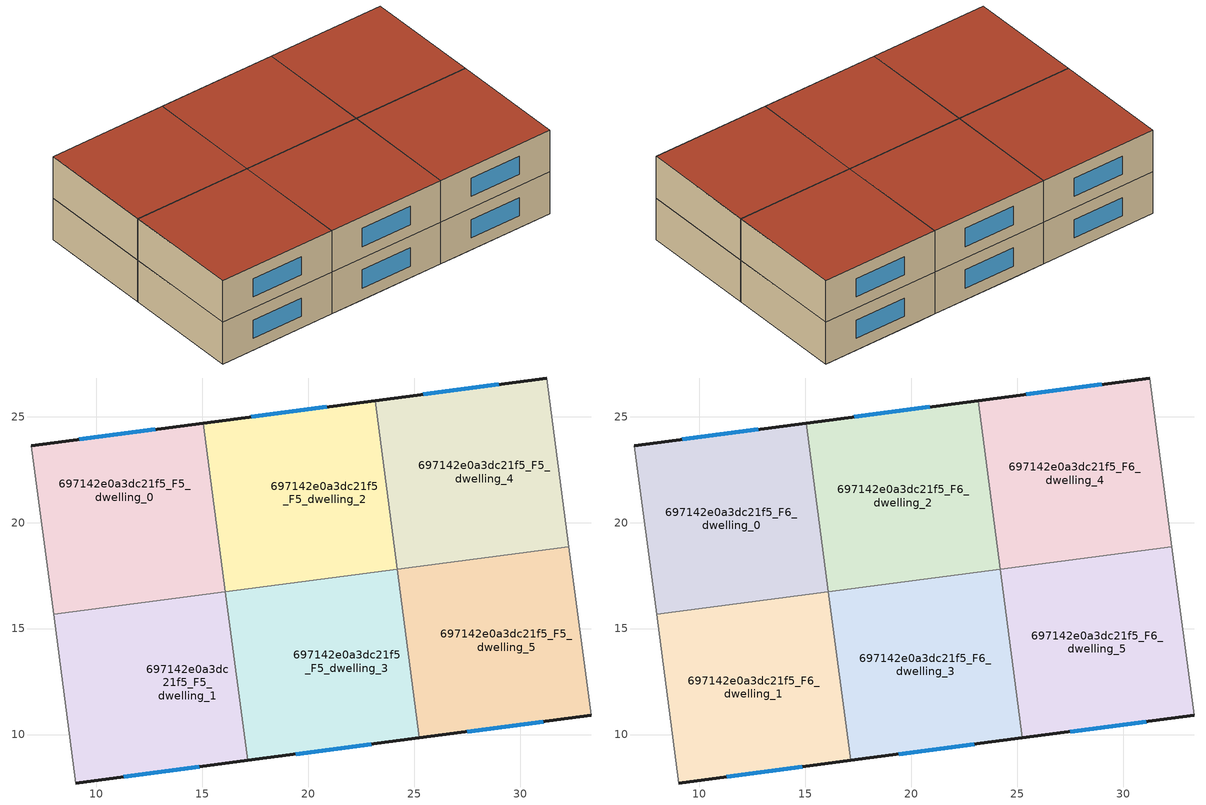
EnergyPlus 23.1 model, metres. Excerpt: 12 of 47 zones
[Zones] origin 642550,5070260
697142e0a3dc21f5_F5_dwelling_0
 floor to 697142e0a3dc21f5_F4_dwelling_6 (EU_floor_Construction): 15.04,24.69 15.73,19.39 7.63,18.32 6.93,23.63 z15
 floor to 697142e0a3dc21f5_F4_dwelling_5 (EU_floor_Construction): 15.73,19.39 16.08,16.74 7.97,15.67 7.63,18.32 z15
 wall outside (EU_wall_Construction): 15.04,24.69 6.93,23.63 z15:18
 wall to 697142e0a3dc21f5_F5_dwelling_1 (EU_wall_Construction): 7.97,15.67 16.08,16.74 z15:18
 wall adiabatic (EU_wall_Construction): 6.93,23.63 7.97,15.67 z15:18
 wall to 697142e0a3dc21f5_F5_dwelling_2 (EU_wall_Construction): 16.08,16.74 15.04,24.69 z15:18
 window (EU_Window_Construction): 12.76,24.39 9.2,23.93 z15.84:17.16
697142e0a3dc21f5_F5_dwelling_1
 floor to 697142e0a3dc21f5_F4_dwelling_4 (EU_floor_Construction): 16.08,16.74 17.13,8.78 12.49,8.17 11.45,16.13 z15
 floor to 697142e0a3dc21f5_F4_dwelling_5 (EU_floor_Construction): 16.08,16.74 11.45,16.13 12.49,8.17 9.02,7.71 7.97,15.67 z15
 wall outside (EU_wall_Construction): 9.02,7.71 17.13,8.78 z15:18
 wall adiabatic (EU_wall_Construction): 7.97,15.67 9.02,7.71 z15:18
 wall to 697142e0a3dc21f5_F5_dwelling_3 (EU_wall_Construction): 17.13,8.78 16.08,16.74 z15:18
 window (EU_Window_Construction): 11.29,8.01 14.86,8.48 z15.84:17.16
697142e0a3dc21f5_F5_dwelling_2
 floor to 697142e0a3dc21f5_F4_dwelling_3 (EU_floor_Construction): 23.14,25.76 24.19,17.8 18.4,17.04 17.35,25 z15
 floor to 697142e0a3dc21f5_F4_dwelling_6 (EU_floor_Construction): 17.35,25 18.05,19.69 15.73,19.39 15.04,24.69 z15
 floor to 697142e0a3dc21f5_F4_dwelling_5 (EU_floor_Construction): 18.05,19.69 18.4,17.04 16.08,16.74 15.73,19.39 z15
 wall outside (EU_wall_Construction): 23.14,25.76 15.04,24.69 z15:18
 wall to 697142e0a3dc21f5_F5_dwelling_3 (EU_wall_Construction): 16.08,16.74 24.19,17.8 z15:18
 wall to 697142e0a3dc21f5_F5_dwelling_4 (EU_wall_Construction): 24.19,17.8 23.14,25.76 z15:18
 window (EU_Window_Construction): 20.87,25.46 17.31,24.99 z15.84:17.16
697142e0a3dc21f5_F5_dwelling_3
 floor to 697142e0a3dc21f5_F4_dwelling_2 (EU_floor_Construction): 24.19,17.8 25.23,9.84 19.44,9.08 18.4,17.04 z15
 floor to 697142e0a3dc21f5_F4_dwelling_4 (EU_floor_Construction): 18.4,17.04 19.44,9.08 17.13,8.78 16.08,16.74 z15
 wall outside (EU_wall_Construction): 17.13,8.78 25.23,9.84 z15:18
 wall to 697142e0a3dc21f5_F5_dwelling_5 (EU_wall_Construction): 25.23,9.84 24.19,17.8 z15:18
 window (EU_Window_Construction): 19.4,9.08 22.96,9.55 z15.84:17.16
697142e0a3dc21f5_F5_dwelling_4
 floor to 697142e0a3dc21f5_F4_dwelling_1 (EU_floor_Construction): 31.24,26.82 32.29,18.87 25.35,17.95 24.3,25.91 z15
 floor to 697142e0a3dc21f5_F4_dwelling_3 (EU_floor_Construction): 24.3,25.91 25.35,17.95 24.19,17.8 23.14,25.76 z15
 wall outside (EU_wall_Construction): 31.24,26.82 23.14,25.76 z15:18
 wall to 697142e0a3dc21f5_F5_dwelling_5 (EU_wall_Construction): 24.19,17.8 32.29,18.87 z15:18
 wall adiabatic (EU_wall_Construction): 32.29,18.87 31.24,26.82 z15:18
 window (EU_Window_Construction): 28.97,26.52 25.41,26.06 z15.84:17.16
697142e0a3dc21f5_F5_dwelling_5
 floor to 697142e0a3dc21f5_F4_dwelling_0 (EU_floor_Construction): 32.29,18.87 33.34,10.91 26.39,10 25.35,17.95 z15
 floor to 697142e0a3dc21f5_F4_dwelling_2 (EU_floor_Construction): 25.35,17.95 26.39,10 25.23,9.84 24.19,17.8 z15
 wall outside (EU_wall_Construction): 25.23,9.84 33.34,10.91 z15:18
 wall adiabatic (EU_wall_Construction): 33.34,10.91 32.29,18.87 z15:18
 window (EU_Window_Construction): 27.51,10.14 31.07,10.61 z15.84:17.16
697142e0a3dc21f5_F6_dwelling_0
 floor to 697142e0a3dc21f5_F5_dwelling_0 (EU_floor_Construction): 15.04,24.69 16.08,16.74 7.97,15.67 6.93,23.63 z18
 wall outside (EU_wall_Construction): 15.04,24.69 6.93,23.63 z18:21
 wall to 697142e0a3dc21f5_F6_dwelling_1 (EU_wall_Construction): 7.97,15.67 16.08,16.74 z18:21
 wall adiabatic (EU_wall_Construction): 6.93,23.63 7.97,15.67 z18:21
 wall to 697142e0a3dc21f5_F6_dwelling_2 (EU_wall_Construction): 16.08,16.74 15.04,24.69 z18:21
 window (EU_Window_Construction): 12.76,24.39 9.2,23.93 z18.84:20.16
 roof outside (EU_roof_Construction): 16.08,16.74 15.04,24.69 6.93,23.63 7.97,15.67 z21
697142e0a3dc21f5_F6_dwelling_1
 floor to 697142e0a3dc21f5_F5_dwelling_1 (EU_floor_Construction): 16.08,16.74 17.13,8.78 9.02,7.71 7.97,15.67 z18
 wall outside (EU_wall_Construction): 9.02,7.71 17.13,8.78 z18:21
 wall adiabatic (EU_wall_Construction): 7.97,15.67 9.02,7.71 z18:21
 wall to 697142e0a3dc21f5_F6_dwelling_3 (EU_wall_Construction): 17.13,8.78 16.08,16.74 z18:21
 window (EU_Window_Construction): 11.29,8.01 14.86,8.48 z18.84:20.16
 roof outside (EU_roof_Construction): 17.13,8.78 16.08,16.74 7.97,15.67 9.02,7.71 z21
697142e0a3dc21f5_F6_dwelling_2
 floor to 697142e0a3dc21f5_F5_dwelling_2 (EU_floor_Construction): 23.14,25.76 24.19,17.8 16.08,16.74 15.04,24.69 z18
 wall outside (EU_wall_Construction): 23.14,25.76 15.04,24.69 z18:21
 wall to 697142e0a3dc21f5_F6_dwelling_3 (EU_wall_Construction): 16.08,16.74 24.19,17.8 z18:21
 wall to 697142e0a3dc21f5_F6_dwelling_4 (EU_wall_Construction): 24.19,17.8 23.14,25.76 z18:21
 window (EU_Window_Construction): 20.87,25.46 17.31,24.99 z18.84:20.16
 roof outside (EU_roof_Construction): 24.19,17.8 23.14,25.76 15.04,24.69 16.08,16.74 z21
697142e0a3dc21f5_F6_dwelling_3
 floor to 697142e0a3dc21f5_F5_dwelling_3 (EU_floor_Construction): 24.19,17.8 25.23,9.84 17.13,8.78 16.08,16.74 z18
 wall outside (EU_wall_Construction): 17.13,8.78 25.23,9.84 z18:21
 wall to 697142e0a3dc21f5_F6_dwelling_5 (EU_wall_Construction): 25.23,9.84 24.19,17.8 z18:21
 window (EU_Window_Construction): 19.4,9.08 22.96,9.55 z18.84:20.16
 roof outside (EU_roof_Construction): 25.23,9.84 24.19,17.8 16.08,16.74 17.13,8.78 z21
697142e0a3dc21f5_F6_dwelling_4
 floor to 697142e0a3dc21f5_F5_dwelling_4 (EU_floor_Construction): 31.24,26.82 32.29,18.87 24.19,17.8 23.14,25.76 z18
 wall outside (EU_wall_Construction): 31.24,26.82 23.14,25.76 z18:21
 wall to 697142e0a3dc21f5_F6_dwelling_5 (EU_wall_Construction): 24.19,17.8 32.29,18.87 z18:21
 wall adiabatic (EU_wall_Construction): 32.29,18.87 31.24,26.82 z18:21
 window (EU_Window_Construction): 28.97,26.52 25.41,26.06 z18.84:20.16
 roof outside (EU_roof_Construction): 32.29,18.87 31.24,26.82 23.14,25.76 24.19,17.8 z21
697142e0a3dc21f5_F6_dwelling_5
 floor to 697142e0a3dc21f5_F5_dwelling_5 (EU_floor_Construction): 32.29,18.87 33.34,10.91 25.23,9.84 24.19,17.8 z18
 wall outside (EU_wall_Construction): 25.23,9.84 33.34,10.91 z18:21
 wall adiabatic (EU_wall_Construction): 33.34,10.91 32.29,18.87 z18:21
 window (EU_Window_Construction): 27.51,10.14 31.07,10.61 z18.84:20.16
 roof outside (EU_roof_Construction): 33.34,10.91 32.29,18.87 24.19,17.8 25.23,9.84 z21
[Building]
EU S2 Campaign: North Axis=0; Terrain=City; Solar Distribution=FullExterior
[Site:Location]
Lyon-Bron: Latitude=45.75; Longitude=5; Time Zone=1; Elevation=198
[SizingPeriod:WeatherFileDays]
AnnualSizingPeriod: Begin Month=1; Begin Day of Month=1; End Month=12; End Day of Month=31; Day of Week for Start Day=Monday; Use Weather File Daylight Saving Period=No; Use Weather File Rain and Snow Indicators=No
[MATERIAL]
EU_InternalMass_Material: Roughness=MediumRough; Thickness=0.1; Conductivity=1; Density=1800; Specific Heat=900; Thermal Absorptance=0.9; Solar Absorptance=0.7; Visible Absorptance=0.7
[MATERIAL:NOMASS] Roughness=MediumRough; Thermal Absorptance=0.9; Solar Absorptance=0.7; Visible Absorptance=0.7
Name | Thermal Resistance
EU_wall_NoMass | 0.776494
EU_roof_NoMass | 0.486893
EU_floor_NoMass | 0.421597
[WINDOWMATERIAL:SIMPLEGLAZINGSYSTEM]
EU_Window_SimpleGlazing: UFactor=4.24961; Solar Heat Gain Coefficient=0.83; Visible Transmittance=0.83
[CONSTRUCTION]
EU_wall_Construction: EU_wall_NoMass
EU_roof_Construction: EU_roof_NoMass
EU_floor_Construction: EU_floor_NoMass
EU_Window_Construction: EU_Window_SimpleGlazing
EU_InternalMass_Construction: EU_InternalMass_Material
[ZONE] Type=1; Multiplier=1; Ceiling Height=autocalculate; Floor Area=autocalculate; Part of Total Floor Area=Yes
Name | Volume
697142e0a3dc21f5_F5_dwelling_0; 697142e0a3dc21f5_F6_dwelling_0 | 196.846
697142e0a3dc21f5_F5_dwelling_1; 697142e0a3dc21f5_F6_dwelling_1 | 196.822
697142e0a3dc21f5_F5_dwelling_2; 697142e0a3dc21f5_F6_dwelling_2 | 196.85
697142e0a3dc21f5_F5_dwelling_3; 697142e0a3dc21f5_F6_dwelling_3 | 196.827
697142e0a3dc21f5_F5_dwelling_4; 697142e0a3dc21f5_F6_dwelling_4 | 196.824
697142e0a3dc21f5_F5_dwelling_5; 697142e0a3dc21f5_F6_dwelling_5 | 196.832
[INTERNALMASS] Construction=EU_InternalMass_Construction
Name | Zone or ZoneList | Surface Area
697142e0a3dc21f5_F5_dwelling_0_EU_InternalMass | 697142e0a3dc21f5_F5_dwelling_0 | 65.6152
697142e0a3dc21f5_F5_dwelling_1_EU_InternalMass | 697142e0a3dc21f5_F5_dwelling_1 | 65.6077
697142e0a3dc21f5_F5_dwelling_2_EU_InternalMass | 697142e0a3dc21f5_F5_dwelling_2 | 65.6169
697142e0a3dc21f5_F5_dwelling_3_EU_InternalMass | 697142e0a3dc21f5_F5_dwelling_3 | 65.6088
697142e0a3dc21f5_F5_dwelling_4_EU_InternalMass | 697142e0a3dc21f5_F5_dwelling_4 | 65.6077
697142e0a3dc21f5_F5_dwelling_5_EU_InternalMass | 697142e0a3dc21f5_F5_dwelling_5 | 65.6107
697142e0a3dc21f5_F6_dwelling_0_EU_InternalMass | 697142e0a3dc21f5_F6_dwelling_0 | 65.6152
697142e0a3dc21f5_F6_dwelling_1_EU_InternalMass | 697142e0a3dc21f5_F6_dwelling_1 | 65.6077
697142e0a3dc21f5_F6_dwelling_2_EU_InternalMass | 697142e0a3dc21f5_F6_dwelling_2 | 65.6169
697142e0a3dc21f5_F6_dwelling_3_EU_InternalMass | 697142e0a3dc21f5_F6_dwelling_3 | 65.6088
697142e0a3dc21f5_F6_dwelling_4_EU_InternalMass | 697142e0a3dc21f5_F6_dwelling_4 | 65.6077
697142e0a3dc21f5_F6_dwelling_5_EU_InternalMass | 697142e0a3dc21f5_F6_dwelling_5 | 65.6107
[OTHEREQUIPMENT] Fuel Type=Electricity; Design Level Calculation Method=Watts/Area; Power per Zone Floor Area=1; Fraction Latent=0; Fraction Radiant=0; Fraction Lost=0; Carbon Dioxide Generation Rate=0; EndUse Subcategory=EU_Step8_InternalGains
Name | Zone or ZoneList or Space or SpaceList | Schedule
EU_Step8_InternalGain_697142e0a3dc21f5_F5_dwelling_0_f000 | 697142e0a3dc21f5_F5_dwelling_0 | EU_Step8_GainSchedule_697142e0a3dc21f5_F5_dwelling_0_f000
EU_Step8_InternalGain_697142e0a3dc21f5_F5_dwelling_1_f000 | 697142e0a3dc21f5_F5_dwelling_1 | EU_Step8_GainSchedule_697142e0a3dc21f5_F5_dwelling_1_f000
EU_Step8_InternalGain_697142e0a3dc21f5_F5_dwelling_2_f000 | 697142e0a3dc21f5_F5_dwelling_2 | EU_Step8_GainSchedule_697142e0a3dc21f5_F5_dwelling_2_f000
EU_Step8_InternalGain_697142e0a3dc21f5_F5_dwelling_3_f000 | 697142e0a3dc21f5_F5_dwelling_3 | EU_Step8_GainSchedule_697142e0a3dc21f5_F5_dwelling_3_f000
EU_Step8_InternalGain_697142e0a3dc21f5_F5_dwelling_4_f000 | 697142e0a3dc21f5_F5_dwelling_4 | EU_Step8_GainSchedule_697142e0a3dc21f5_F5_dwelling_4_f000
EU_Step8_InternalGain_697142e0a3dc21f5_F5_dwelling_5_f000 | 697142e0a3dc21f5_F5_dwelling_5 | EU_Step8_GainSchedule_697142e0a3dc21f5_F5_dwelling_5_f000
EU_Step8_InternalGain_697142e0a3dc21f5_F6_dwelling_0_f000 | 697142e0a3dc21f5_F6_dwelling_0 | EU_Step8_GainSchedule_697142e0a3dc21f5_F6_dwelling_0_f000
EU_Step8_InternalGain_697142e0a3dc21f5_F6_dwelling_1_f000 | 697142e0a3dc21f5_F6_dwelling_1 | EU_Step8_GainSchedule_697142e0a3dc21f5_F6_dwelling_1_f000
EU_Step8_InternalGain_697142e0a3dc21f5_F6_dwelling_2_f000 | 697142e0a3dc21f5_F6_dwelling_2 | EU_Step8_GainSchedule_697142e0a3dc21f5_F6_dwelling_2_f000
EU_Step8_InternalGain_697142e0a3dc21f5_F6_dwelling_3_f000 | 697142e0a3dc21f5_F6_dwelling_3 | EU_Step8_GainSchedule_697142e0a3dc21f5_F6_dwelling_3_f000
EU_Step8_InternalGain_697142e0a3dc21f5_F6_dwelling_4_f000 | 697142e0a3dc21f5_F6_dwelling_4 | EU_Step8_GainSchedule_697142e0a3dc21f5_F6_dwelling_4_f000
EU_Step8_InternalGain_697142e0a3dc21f5_F6_dwelling_5_f000 | 697142e0a3dc21f5_F6_dwelling_5 | EU_Step8_GainSchedule_697142e0a3dc21f5_F6_dwelling_5_f000
[ZONEVENTILATION:DESIGNFLOWRATE] Schedule=EU_AlwaysOn; Design Flow Rate Calculation Method=AirChanges/Hour; Air Changes per Hour=0.693814; Ventilation Type=Natural; Fan Pressure Rise=0; Fan Total Efficiency=1; Constant Term Coefficient=1; Temperature Term Coefficient=0; Velocity Term Coefficient=0; Velocity Squared Term Coefficient=0; Minimum Indoor Temperature=-100; Maximum Indoor Temperature=100; Delta Temperature=-100; Minimum Outdoor Temperature=-100; Maximum Outdoor Temperature=100; Maximum Wind Speed=40
Name | Zone or ZoneList or Space or SpaceList
EU_ConstantAir_697142e0a3dc21f5_F5_dwelling_0 | 697142e0a3dc21f5_F5_dwelling_0
EU_ConstantAir_697142e0a3dc21f5_F5_dwelling_1 | 697142e0a3dc21f5_F5_dwelling_1
EU_ConstantAir_697142e0a3dc21f5_F5_dwelling_2 | 697142e0a3dc21f5_F5_dwelling_2
EU_ConstantAir_697142e0a3dc21f5_F5_dwelling_3 | 697142e0a3dc21f5_F5_dwelling_3
EU_ConstantAir_697142e0a3dc21f5_F5_dwelling_4 | 697142e0a3dc21f5_F5_dwelling_4
EU_ConstantAir_697142e0a3dc21f5_F5_dwelling_5 | 697142e0a3dc21f5_F5_dwelling_5
EU_ConstantAir_697142e0a3dc21f5_F6_dwelling_0 | 697142e0a3dc21f5_F6_dwelling_0
EU_ConstantAir_697142e0a3dc21f5_F6_dwelling_1 | 697142e0a3dc21f5_F6_dwelling_1
EU_ConstantAir_697142e0a3dc21f5_F6_dwelling_2 | 697142e0a3dc21f5_F6_dwelling_2
EU_ConstantAir_697142e0a3dc21f5_F6_dwelling_3 | 697142e0a3dc21f5_F6_dwelling_3
EU_ConstantAir_697142e0a3dc21f5_F6_dwelling_4 | 697142e0a3dc21f5_F6_dwelling_4
EU_ConstantAir_697142e0a3dc21f5_F6_dwelling_5 | 697142e0a3dc21f5_F6_dwelling_5
[HVACTEMPLATE:THERMOSTAT] Constant Heating Setpoint=20; Constant Cooling Setpoint=50
EU_HeatOnly_697142e0a3dc21f5_F0_dwelling_0; EU_HeatOnly_697142e0a3dc21f5_F0_dwelling_1; EU_HeatOnly_697142e0a3dc21f5_F0_dwelling_2; EU_HeatOnly_697142e0a3dc21f5_F0_dwelling_3; EU_HeatOnly_697142e0a3dc21f5_F0_dwelling_4; EU_HeatOnly_697142e0a3dc21f5_F0_dwelling_5; EU_HeatOnly_697142e0a3dc21f5_F0_dwelling_6; EU_HeatOnly_697142e0a3dc21f5_F1_dwelling_0; EU_HeatOnly_697142e0a3dc21f5_F1_dwelling_1; EU_HeatOnly_697142e0a3dc21f5_F1_dwelling_2; EU_HeatOnly_697142e0a3dc21f5_F1_dwelling_3; EU_HeatOnly_697142e0a3dc21f5_F1_dwelling_4; EU_HeatOnly_697142e0a3dc21f5_F1_dwelling_5; EU_HeatOnly_697142e0a3dc21f5_F1_dwelling_6; EU_HeatOnly_697142e0a3dc21f5_F2_dwelling_0; EU_HeatOnly_697142e0a3dc21f5_F2_dwelling_1; EU_HeatOnly_697142e0a3dc21f5_F2_dwelling_2; EU_HeatOnly_697142e0a3dc21f5_F2_dwelling_3; EU_HeatOnly_697142e0a3dc21f5_F2_dwelling_4; EU_HeatOnly_697142e0a3dc21f5_F2_dwelling_5; EU_HeatOnly_697142e0a3dc21f5_F2_dwelling_6; EU_HeatOnly_697142e0a3dc21f5_F3_dwelling_0; EU_HeatOnly_697142e0a3dc21f5_F3_dwelling_1; EU_HeatOnly_697142e0a3dc21f5_F3_dwelling_2; EU_HeatOnly_697142e0a3dc21f5_F3_dwelling_3; EU_HeatOnly_697142e0a3dc21f5_F3_dwelling_4; EU_HeatOnly_697142e0a3dc21f5_F3_dwelling_5; EU_HeatOnly_697142e0a3dc21f5_F3_dwelling_6; EU_HeatOnly_697142e0a3dc21f5_F4_dwelling_0; EU_HeatOnly_697142e0a3dc21f5_F4_dwelling_1; EU_HeatOnly_697142e0a3dc21f5_F4_dwelling_2; EU_HeatOnly_697142e0a3dc21f5_F4_dwelling_3; EU_HeatOnly_697142e0a3dc21f5_F4_dwelling_4; EU_HeatOnly_697142e0a3dc21f5_F4_dwelling_5; EU_HeatOnly_697142e0a3dc21f5_F4_dwelling_6; EU_HeatOnly_697142e0a3dc21f5_F5_dwelling_0; EU_HeatOnly_697142e0a3dc21f5_F5_dwelling_1; EU_HeatOnly_697142e0a3dc21f5_F5_dwelling_2; EU_HeatOnly_697142e0a3dc21f5_F5_dwelling_3; EU_HeatOnly_697142e0a3dc21f5_F5_dwelling_4; EU_HeatOnly_697142e0a3dc21f5_F5_dwelling_5; EU_HeatOnly_697142e0a3dc21f5_F6_dwelling_0; EU_HeatOnly_697142e0a3dc21f5_F6_dwelling_1; EU_HeatOnly_697142e0a3dc21f5_F6_dwelling_2; EU_HeatOnly_697142e0a3dc21f5_F6_dwelling_3; EU_HeatOnly_697142e0a3dc21f5_F6_dwelling_4; EU_HeatOnly_697142e0a3dc21f5_F6_dwelling_5
[HVACTEMPLATE:ZONE:IDEALLOADSAIRSYSTEM] System Availability Schedule=EU_AlwaysOn; Maximum Heating Supply Air Temperature=50; Minimum Cooling Supply Air Temperature=13; Maximum Heating Supply Air Humidity Ratio=0.0156; Minimum Cooling Supply Air Humidity Ratio=0.0077; Heating Limit=NoLimit; Cooling Limit=NoLimit; Heating Availability Schedule=EU_AlwaysOn; Cooling Availability Schedule=EU_CoolingOff; Dehumidification Control Type=ConstantSensibleHeatRatio; Cooling Sensible Heat Ratio=0.7; Dehumidification Setpoint=60; Humidification Control Type=None; Humidification Setpoint=30; Outdoor Air Method=None; Outdoor Air Flow Rate per Person=0.00944; Outdoor Air Flow Rate per Zone Floor Area=0; Outdoor Air Flow Rate per Zone=0; Demand Controlled Ventilation Type=None; Outdoor Air Economizer Type=NoEconomizer; Heat Recovery Type=None; Sensible Heat Recovery Effectiveness=0.7; Latent Heat Recovery Effectiveness=0.65
Name | Template Thermostat
697142e0a3dc21f5_F5_dwelling_0 | EU_HeatOnly_697142e0a3dc21f5_F5_dwelling_0
697142e0a3dc21f5_F5_dwelling_1 | EU_HeatOnly_697142e0a3dc21f5_F5_dwelling_1
697142e0a3dc21f5_F5_dwelling_2 | EU_HeatOnly_697142e0a3dc21f5_F5_dwelling_2
697142e0a3dc21f5_F5_dwelling_3 | EU_HeatOnly_697142e0a3dc21f5_F5_dwelling_3
697142e0a3dc21f5_F5_dwelling_4 | EU_HeatOnly_697142e0a3dc21f5_F5_dwelling_4
697142e0a3dc21f5_F5_dwelling_5 | EU_HeatOnly_697142e0a3dc21f5_F5_dwelling_5
697142e0a3dc21f5_F6_dwelling_0 | EU_HeatOnly_697142e0a3dc21f5_F6_dwelling_0
697142e0a3dc21f5_F6_dwelling_1 | EU_HeatOnly_697142e0a3dc21f5_F6_dwelling_1
697142e0a3dc21f5_F6_dwelling_2 | EU_HeatOnly_697142e0a3dc21f5_F6_dwelling_2
697142e0a3dc21f5_F6_dwelling_3 | EU_HeatOnly_697142e0a3dc21f5_F6_dwelling_3
697142e0a3dc21f5_F6_dwelling_4 | EU_HeatOnly_697142e0a3dc21f5_F6_dwelling_4
697142e0a3dc21f5_F6_dwelling_5 | EU_HeatOnly_697142e0a3dc21f5_F6_dwelling_5
[SIZING:ZONE] Zone Cooling Design Supply Air Temperature Input Method=SupplyAirTemperature; Zone Cooling Design Supply Air Temperature=13; Zone Heating Design Supply Air Temperature Input Method=SupplyAirTemperature; Zone Heating Design Supply Air Temperature=50; Zone Cooling Design Supply Air Humidity Ratio=0.008; Zone Heating Design Supply Air Humidity Ratio=0.008; Cooling Design Air Flow Method=DesignDay; Cooling Design Air Flow Rate=0; Cooling Minimum Air Flow per Zone Floor Area=0.000762; Cooling Minimum Air Flow=0; Cooling Minimum Air Flow Fraction=0.2; Heating Design Air Flow Method=DesignDay; Heating Design Air Flow Rate=0; Heating Maximum Air Flow per Zone Floor Area=0.002032; Heating Maximum Air Flow=0.141576; Heating Maximum Air Flow Fraction=0.3; Account for Dedicated Outdoor Air System=No; Dedicated Outdoor Air System Control Strategy=NeutralSupplyAir; Dedicated Outdoor Air Low Setpoint Temperature for Design=autosize; Dedicated Outdoor Air High Setpoint Temperature for Design=autosize; Zone Load Sizing Method=Sensible Load Only No Latent Load; Zone Latent Cooling Design Supply Air Humidity Ratio Input Method=HumidityRatioDifference; Zone Cooling Design Supply Air Humidity Ratio Difference=0.005; Zone Latent Heating Design Supply Air Humidity Ratio Input Method=HumidityRatioDifference; Zone Humidification Design Supply Air Humidity Ratio Difference=0.005
697142e0a3dc21f5_F5_dwelling_0; 697142e0a3dc21f5_F5_dwelling_1; 697142e0a3dc21f5_F5_dwelling_2; 697142e0a3dc21f5_F5_dwelling_3; 697142e0a3dc21f5_F5_dwelling_4; 697142e0a3dc21f5_F5_dwelling_5; 697142e0a3dc21f5_F6_dwelling_0; 697142e0a3dc21f5_F6_dwelling_1; 697142e0a3dc21f5_F6_dwelling_2; 697142e0a3dc21f5_F6_dwelling_3; 697142e0a3dc21f5_F6_dwelling_4; 697142e0a3dc21f5_F6_dwelling_5
[SCHEDULE:CONSTANT]
Name | Hourly Value
EU_AlwaysOn | 1
EU_CoolingOff | 0
[SCHEDULE:FILE] Column Number=1; Rows to Skip at Top=0; Number of Hours of Data=8760; Column Separator=Comma; Interpolate to Timestep=No; Minutes per Item=60; Adjust Schedule for Daylight Savings=Yes
Name | File
EU_Step8_GainSchedule_697142e0a3dc21f5_F5_dwelling_0_f000 | ../../schedules/697142e0a3dc21f5/697142e0a3dc21f5_F5_dwelling_0_f000_gain.csv
EU_Step8_GainSchedule_697142e0a3dc21f5_F5_dwelling_1_f000 | ../../schedules/697142e0a3dc21f5/697142e0a3dc21f5_F5_dwelling_1_f000_gain.csv
EU_Step8_GainSchedule_697142e0a3dc21f5_F5_dwelling_2_f000 | ../../schedules/697142e0a3dc21f5/697142e0a3dc21f5_F5_dwelling_2_f000_gain.csv
EU_Step8_GainSchedule_697142e0a3dc21f5_F5_dwelling_3_f000 | ../../schedules/697142e0a3dc21f5/697142e0a3dc21f5_F5_dwelling_3_f000_gain.csv
EU_Step8_GainSchedule_697142e0a3dc21f5_F5_dwelling_4_f000 | ../../schedules/697142e0a3dc21f5/697142e0a3dc21f5_F5_dwelling_4_f000_gain.csv
EU_Step8_GainSchedule_697142e0a3dc21f5_F5_dwelling_5_f000 | ../../schedules/697142e0a3dc21f5/697142e0a3dc21f5_F5_dwelling_5_f000_gain.csv
EU_Step8_GainSchedule_697142e0a3dc21f5_F6_dwelling_0_f000 | ../../schedules/697142e0a3dc21f5/697142e0a3dc21f5_F6_dwelling_0_f000_gain.csv
EU_Step8_GainSchedule_697142e0a3dc21f5_F6_dwelling_1_f000 | ../../schedules/697142e0a3dc21f5/697142e0a3dc21f5_F6_dwelling_1_f000_gain.csv
EU_Step8_GainSchedule_697142e0a3dc21f5_F6_dwelling_2_f000 | ../../schedules/697142e0a3dc21f5/697142e0a3dc21f5_F6_dwelling_2_f000_gain.csv
EU_Step8_GainSchedule_697142e0a3dc21f5_F6_dwelling_3_f000 | ../../schedules/697142e0a3dc21f5/697142e0a3dc21f5_F6_dwelling_3_f000_gain.csv
EU_Step8_GainSchedule_697142e0a3dc21f5_F6_dwelling_4_f000 | ../../schedules/697142e0a3dc21f5/697142e0a3dc21f5_F6_dwelling_4_f000_gain.csv
EU_Step8_GainSchedule_697142e0a3dc21f5_F6_dwelling_5_f000 | ../../schedules/697142e0a3dc21f5/697142e0a3dc21f5_F6_dwelling_5_f000_gain.csv
